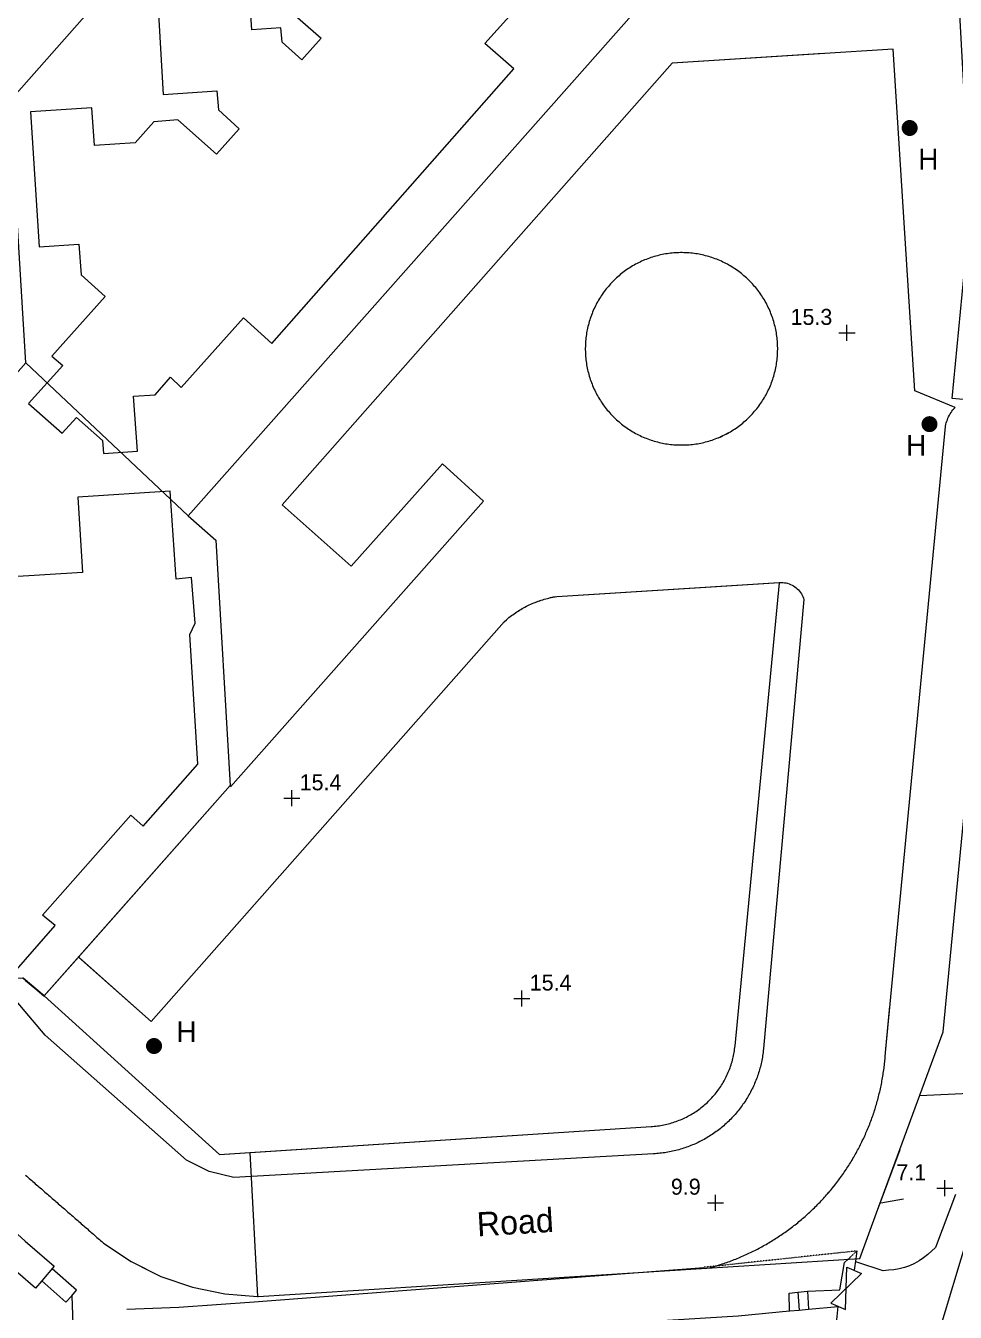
# Model space of a CAD drawing. Header units: millimetres. Extents: x 833924389 to 835767163, y 817400000 to 818811854.
# Drawn here: x 835385583 to 835443568, y 818084582 to 818164845 of the extents above; entities that cross this region are included whole.
import ezdxf
from ezdxf.enums import TextEntityAlignment as Align

# ---------------------------------------------------------------- set-up
doc = ezdxf.new("R2010")
doc.units = ezdxf.units.MM
doc.header["$LTSCALE"] = 10
doc.header["$MEASUREMENT"] = 0
doc.linetypes.add('11nw24d$1$DGN Style 5', pattern=[1.174922, 0.503538, -0.671384])
doc.layers.add('01_Base_Plan', color=5, linetype='Continuous', lineweight=5)
doc.styles.add('11nw24d$0$Style-WORKING', font='WORKING.shx')
doc.styles.add('11nw24d$1$Style-ENGINEERING', font='ENGINEERING.shx')

# ---------------------------------------------------------------- blocks, each defined once
blk = doc.blocks.new('11nw24d$0$SPOTHT')
at = {"layer": '01_Base_Plan', "linetype": 'Continuous', "lineweight": 13}
for p, q in [((-0.5, 0), (0.5, 0)), ((0, -0.5), (0, 0.5))]:
    blk.add_line(p, q, dxfattribs=at)

msp = doc.modelspace()

# ---------------------------------------------------------------- hatches: boundary and pattern name
at = {"layer": '01_Base_Plan', "linetype": 'Continuous'}
h = msp.add_hatch(color=256, dxfattribs=at)
edge = h.paths.add_edge_path()
edge.add_arc((835440724, 818158465), 500, 0, 360)
h = msp.add_hatch(color=256, dxfattribs=at)
edge = h.paths.add_edge_path()
edge.add_arc((835441959, 818139989), 500, 0, 360)
h = msp.add_hatch(color=256, dxfattribs=at)
edge = h.paths.add_edge_path()
edge.add_arc((835393586, 818101193), 500, 0, 360)

# ---------------------------------------------------------------- linework, layer by layer
for p, q in [((835399555, 818094544), (835400048, 818085563)), ((835437356, 818087921), (835437252, 818087203)), ((835437426, 818088406), (835437356, 818087921)), ((835399840, 818085229), (835427887, 818087383))]:
    msp.add_line(p, q, dxfattribs=at)
at = {"layer": '01_Base_Plan', "linetype": 'Continuous', "flags": 128}
for points in [[(835400048, 818085563), (835400078, 818085561), (835437623, 818087938), (835438664, 818090775), (835442814, 818102087), (835446602, 818141289), (835443367, 818141593), (835444508, 818153486), (835443696, 818168612), (835456099, 818182696), (835454765, 818183895), (835456225, 818185669), (835454339, 818219443)], [(835385583, 818143804), (835384710, 818158255), (835383709, 818159190), (835408187, 818186889), (835417158, 818178972), (835417347, 818178805), (835437342, 818201252), (835453688, 818202250)], [(835385583, 818143804), (835384710, 818158255), (835383709, 818159190), (835408187, 818186889), (835417158, 818178972), (835417347, 818178805)], [(835443696, 818168612), (835427570, 818167674), (835426284, 818168785), (835395721, 818134266), (835397438, 818132757), (835398345, 818117446), (835388882, 818106741), (835386740, 818104318), (835385425, 818105434), (835383760, 818105340), (835383754, 818105340), (835377640, 818104995), (835368145, 818104459), (835367911, 818108865), (835367581, 818115080), (835367579, 818115108), (835367117, 818122911)], [(835393670, 818168841), (835394160, 818160549), (835397514, 818160776), (835397603, 818159590), (835398904, 818158404), (835397479, 818156825), (835395079, 818158964), (835393569, 818158857), (835392406, 818157547), (835389880, 818157380), (835389711, 818159727), (835385890, 818159466), (835386431, 818151049), (835388901, 818151217), (835389035, 818149302), (835390530, 818147958), (835387204, 818144228), (835387887, 818143645), (835385754, 818141283), (835387860, 818139435), (835388741, 818140404), (835390364, 818138965), (835390429, 818138166), (835392549, 818138304), (835392313, 818141737), (835393666, 818141819), (835394612, 818142911), (835395281, 818142275), (835399157, 818146627), (835400937, 818145028), (835416041, 818162150), (835414220, 818163745), (835418068, 818168013)], [(835426284, 818168785), (835395721, 818134266)], [(835401400, 818166350), (835404005, 818164063), (835402799, 818162726), (835401575, 818163823), (835401498, 818164710), (835399690, 818164584), (835399550, 818166832)], [(835428551, 818087445), (835428598, 818087459), (835428646, 818087474), (835428742, 818087503), (835428838, 818087533), (835428933, 818087563), (835429028, 818087594), (835429123, 818087626), (835429217, 818087658), (835429312, 818087691), (835429406, 818087725), (835429500, 818087759), (835429594, 818087794), (835429687, 818087829), (835429780, 818087865), (835429873, 818087902), (835429966, 818087940), (835430059, 818087978), (835430151, 818088016), (835430243, 818088055), (835430334, 818088095), (835430426, 818088136), (835430517, 818088177), (835430608, 818088218), (835430699, 818088261), (835430789, 818088304), (835430879, 818088347), (835430969, 818088391), (835431058, 818088436), (835431147, 818088481), (835431236, 818088527), (835431325, 818088574), (835431413, 818088621), (835431501, 818088669), (835431588, 818088717), (835431676, 818088766), (835431762, 818088815), (835431849, 818088865), (835431935, 818088916), (835432021, 818088967), (835432107, 818089019), (835432192, 818089071), (835432277, 818089124), (835432361, 818089178), (835432445, 818089232), (835432529, 818089286), (835432613, 818089341), (835432696, 818089397), (835432778, 818089454), (835432861, 818089510), (835432942, 818089568), (835433024, 818089626), (835433105, 818089684), (835433186, 818089743), (835433266, 818089803), (835433346, 818089863), (835433425, 818089924), (835433505, 818089985), (835433583, 818090046), (835433662, 818090109), (835433739, 818090171), (835433817, 818090235), (835433894, 818090299), (835433970, 818090363), (835434047, 818090428), (835434122, 818090493), (835434198, 818090559), (835434272, 818090625), (835434347, 818090692), (835434421, 818090759), (835434494, 818090827), (835434567, 818090896), (835434640, 818090964), (835434712, 818091034), (835434783, 818091103), (835434855, 818091174), (835434925, 818091245), (835434995, 818091316), (835435065, 818091387), (835435134, 818091460), (835435203, 818091532), (835435271, 818091605), (835435339, 818091679), (835435406, 818091753), (835435473, 818091827), (835435539, 818091902), (835435605, 818091977), (835435671, 818092053), (835435735, 818092129), (835435800, 818092206), (835435863, 818092283), (835435926, 818092361), (835435989, 818092439), (835436051, 818092517), (835436097, 818092575), (835436113, 818092596), (835436174, 818092675), (835436235, 818092754), (835436295, 818092834), (835436354, 818092915), (835436413, 818092995), (835436472, 818093077), (835436529, 818093158), (835436587, 818093240), (835436643, 818093322), (835436700, 818093405), (835436755, 818093488), (835436810, 818093572), (835436865, 818093656), (835436919, 818093740), (835436972, 818093824), (835437025, 818093909), (835437077, 818093994), (835437129, 818094080), (835437180, 818094166), (835437231, 818094252), (835437281, 818094339), (835437330, 818094426), (835437379, 818094513), (835437427, 818094601), (835437475, 818094689), (835437522, 818094777), (835437568, 818094865), (835437614, 818094954), (835437659, 818095044), (835437704, 818095133), (835437748, 818095223), (835437782, 818095293), (835437791, 818095313), (835437834, 818095403), (835437876, 818095494), (835437918, 818095585), (835437959, 818095676), (835437999, 818095768), (835438039, 818095859), (835438078, 818095951), (835438117, 818096044), (835438155, 818096136), (835438192, 818096229), (835438229, 818096322), (835438265, 818096415), (835438300, 818096509), (835438335, 818096602), (835438369, 818096696), (835438403, 818096791), (835438436, 818096885), (835438468, 818096980), (835438499, 818097075), (835438530, 818097170), (835438561, 818097265), (835438590, 818097360), (835438620, 818097456), (835438648, 818097552), (835438676, 818097648), (835438703, 818097744), (835438729, 818097841), (835438755, 818097937), (835438780, 818098034), (835438805, 818098131), (835438829, 818098228), (835438852, 818098325), (835438875, 818098423), (835438897, 818098520), (835438918, 818098618), (835438938, 818098716), (835438958, 818098814), (835438978, 818098912), (835438996, 818099010), (835439014, 818099109), (835439032, 818099207), (835439048, 818099306), (835439064, 818099405), (835439080, 818099503), (835439094, 818099602), (835439108, 818099701), (835439122, 818099800), (835439134, 818099899), (835439146, 818099999), (835439158, 818100098), (835439168, 818100198), (835439178, 818100297), (835439188, 818100397), (835439196, 818100496), (835439204, 818100596), (835439212, 818100696), (835439218, 818100795), (835442948, 818139836), (835442981, 818139983), (835443008, 818140079), (835443039, 818140174), (835443073, 818140268), (835443112, 818140360), (835443155, 818140451), (835443201, 818140539), (835443251, 818140626), (835443304, 818140710), (835443362, 818140792), (835443422, 818140872), (835443486, 818140949), (835443553, 818141023), (835441037, 818142069), (835439685, 818163382), (835425917, 818162514), (835401575, 818134954), (835405889, 818131137), (835411572, 818137509), (835414143, 818135174), (835398352, 818117358)], [(835435340, 818163108), (835425917, 818162514), (835401575, 818134954), (835405889, 818131137), (835411572, 818137509), (835414143, 818135174), (835398352, 818117358)], [(835424885, 818150469), (835424784, 818150440), (835424684, 818150409), (835424585, 818150377), (835424486, 818150343), (835424387, 818150307), (835424289, 818150270), (835424192, 818150230), (835424096, 818150189), (835424000, 818150147), (835423905, 818150102), (835423811, 818150057), (835423718, 818150009), (835423626, 818149960), (835423534, 818149909), (835423443, 818149857), (835423354, 818149803), (835423265, 818149747), (835423177, 818149690), (835423090, 818149632), (835423004, 818149571), (835422920, 818149510), (835422836, 818149447), (835422754, 818149382), (835422672, 818149316), (835422592, 818149249), (835422513, 818149180), (835422435, 818149110), (835422359, 818149039), (835422283, 818148966), (835422209, 818148892), (835422137, 818148817), (835422065, 818148740), (835421995, 818148662), (835421926, 818148583), (835421859, 818148503), (835421793, 818148421), (835421729, 818148339), (835421666, 818148255), (835421604, 818148171), (835421544, 818148085), (835421486, 818147998), (835421429, 818147910), (835421373, 818147821), (835421319, 818147732), (835421267, 818147641), (835421216, 818147549), (835421167, 818147457), (835421120, 818147363), (835421074, 818147269), (835421030, 818147174), (835420987, 818147079), (835420946, 818146982), (835420907, 818146885), (835420869, 818146787), (835420834, 818146689), (835420800, 818146590), (835420767, 818146490), (835420737, 818146390), (835420708, 818146290), (835420681, 818146188), (835420655, 818146087), (835420632, 818145985), (835420610, 818145882), (835420590, 818145780), (835420572, 818145676), (835420556, 818145573), (835420541, 818145469), (835420528, 818145365), (835420517, 818145261), (835420508, 818145157), (835420501, 818145052), (835420496, 818144948), (835420492, 818144843), (835420490, 818144738), (835420490, 818144634), (835420492, 818144529), (835420496, 818144424), (835420501, 818144320), (835420509, 818144215), (835420518, 818144111), (835420529, 818144007), (835420541, 818143903), (835420556, 818143799), (835420572, 818143696), (835420591, 818143593), (835420611, 818143490), (835420633, 818143387), (835420656, 818143285), (835420681, 818143184), (835420709, 818143083), (835420737, 818142982), (835420768, 818142882), (835420801, 818142782), (835420835, 818142683), (835420870, 818142585), (835420908, 818142487), (835420947, 818142390), (835420988, 818142294), (835421031, 818142198), (835421075, 818142103), (835421121, 818142009), (835421169, 818141916), (835421218, 818141823), (835421269, 818141732), (835421321, 818141641), (835421375, 818141551), (835421430, 818141463), (835421487, 818141375), (835421546, 818141288), (835421606, 818141202), (835421668, 818141117), (835421731, 818141034), (835421795, 818140951), (835421861, 818140870), (835421929, 818140790), (835421997, 818140711), (835422067, 818140633), (835422139, 818140556), (835422212, 818140481), (835422286, 818140407), (835422361, 818140334), (835422438, 818140263), (835422515, 818140193), (835422594, 818140124), (835422675, 818140057), (835422756, 818139991), (835422839, 818139927), (835422922, 818139864), (835423007, 818139802), (835423093, 818139742), (835423180, 818139683), (835423267, 818139626), (835423356, 818139571), (835423446, 818139517), (835423537, 818139465), (835423628, 818139414), (835423721, 818139365), (835423814, 818139317), (835423908, 818139271), (835424003, 818139227), (835424099, 818139185), (835424195, 818139144), (835424292, 818139105), (835424390, 818139067), (835424489, 818139031), (835424588, 818138997), (835424687, 818138965), (835424787, 818138934), (835424888, 818138905), (835424989, 818138878), (835425091, 818138853), (835425193, 818138830), (835425295, 818138808), (835425398, 818138788), (835425501, 818138770), (835425605, 818138753), (835425708, 818138739), (835425812, 818138726), (835425916, 818138715), (835426021, 818138706), (835426125, 818138699), (835426230, 818138693), (835426334, 818138690), (835426439, 818138688), (835426544, 818138688), (835426649, 818138690), (835426753, 818138693), (835426858, 818138699), (835426962, 818138706), (835427067, 818138715), (835427171, 818138726), (835427275, 818138739), (835427378, 818138754), (835427482, 818138770), (835427585, 818138788), (835427688, 818138808), (835427790, 818138830), (835427892, 818138854), (835427994, 818138879), (835428095, 818138906), (835428196, 818138935), (835428296, 818138966), (835428395, 818138998), (835428494, 818139032), (835428593, 818139068), (835428690, 818139106), (835428787, 818139145), (835428884, 818139186), (835428980, 818139229), (835429074, 818139273), (835429169, 818139319), (835429262, 818139366), (835429354, 818139415), (835429446, 818139466), (835429537, 818139519), (835429626, 818139573), (835429715, 818139628), (835429803, 818139685), (835429890, 818139744), (835429975, 818139804), (835430060, 818139865), (835430144, 818139928), (835430226, 818139993), (835430308, 818140059), (835430388, 818140126), (835430467, 818140195), (835430545, 818140265), (835430621, 818140336), (835430697, 818140409), (835430771, 818140483), (835430843, 818140559), (835430915, 818140635), (835430985, 818140713), (835431053, 818140792), (835431121, 818140872), (835431187, 818140954), (835431251, 818141036), (835431314, 818141120), (835431376, 818141205), (835431436, 818141290), (835431494, 818141377), (835431551, 818141465), (835431607, 818141554), (835431661, 818141644), (835431713, 818141734), (835431764, 818141826), (835431813, 818141919), (835431860, 818142012), (835431906, 818142106), (835431950, 818142201), (835431993, 818142297), (835432034, 818142393), (835432073, 818142490), (835432111, 818142588), (835432146, 818142686), (835432180, 818142785), (835432213, 818142885), (835432243, 818142985), (835432272, 818143086), (835432299, 818143187), (835432325, 818143288), (835432348, 818143391), (835432370, 818143493), (835432390, 818143596), (835432408, 818143699), (835432424, 818143802), (835432439, 818143906), (835432452, 818144010), (835432462, 818144114), (835432472, 818144218), (835432479, 818144323), (835432484, 818144427), (835432488, 818144532), (835432490, 818144637), (835432490, 818144742), (835432488, 818144846), (835432484, 818144951), (835432479, 818145055), (835432471, 818145160), (835432462, 818145264), (835432451, 818145368), (835432438, 818145472), (835432424, 818145576), (835432407, 818145679), (835432389, 818145783), (835432369, 818145885), (835432347, 818145988), (835432324, 818146090), (835432298, 818146191), (835432271, 818146293), (835432242, 818146393), (835432212, 818146493), (835432179, 818146593), (835432145, 818146692), (835432109, 818146790), (835432072, 818146888), (835432033, 818146985), (835431992, 818147082), (835431949, 818147177), (835431905, 818147272), (835431859, 818147366), (835431811, 818147460), (835431762, 818147552), (835431711, 818147644), (835431659, 818147734), (835431605, 818147824), (835431549, 818147913), (835431492, 818148001), (835431434, 818148087), (835431374, 818148173), (835431312, 818148258), (835431249, 818148341), (835431185, 818148424), (835431119, 818148505), (835431051, 818148586), (835430983, 818148665), (835430913, 818148742), (835430841, 818148819), (835430768, 818148894), (835430694, 818148968), (835430694, 818148968), (835430619, 818149041), (835430542, 818149112), (835430464, 818149182), (835430385, 818149251), (835430305, 818149318), (835430224, 818149384), (835430141, 818149449), (835430058, 818149512), (835429973, 818149573), (835429887, 818149633), (835429800, 818149692), (835429712, 818149749), (835429624, 818149804), (835429534, 818149858), (835429443, 818149911), (835429352, 818149961), (835429259, 818150010), (835429166, 818150058), (835429072, 818150104), (835428977, 818150148), (835428881, 818150191), (835428785, 818150232), (835428687, 818150271), (835428590, 818150308), (835428491, 818150344), (835428392, 818150378), (835428293, 818150410), (835428193, 818150441), (835428092, 818150470), (835427991, 818150497), (835427889, 818150522), (835427787, 818150546), (835427685, 818150567), (835427582, 818150587), (835427479, 818150606), (835427375, 818150622), (835427272, 818150637), (835427168, 818150649), (835427063, 818150660), (835426959, 818150669), (835426855, 818150677), (835426750, 818150682), (835426645, 818150686), (835426541, 818150687), (835426436, 818150687), (835426331, 818150686), (835426227, 818150682), (835426122, 818150676), (835426018, 818150669), (835425913, 818150660), (835425809, 818150649), (835425705, 818150636), (835425602, 818150622), (835425498, 818150605), (835425395, 818150587), (835425292, 818150567), (835425190, 818150545), (835425088, 818150521), (835424986, 818150496), (835424885, 818150469)], [(835424885, 818150469), (835424784, 818150440), (835424684, 818150409), (835424585, 818150377), (835424486, 818150343), (835424387, 818150307), (835424290, 818150270), (835424192, 818150230), (835424096, 818150189), (835424000, 818150147), (835423906, 818150102), (835423811, 818150057), (835423718, 818150009), (835423626, 818149960), (835423534, 818149909), (835423443, 818149857), (835423354, 818149803), (835423265, 818149747), (835423177, 818149690), (835423090, 818149632), (835423004, 818149571), (835422920, 818149510), (835422836, 818149447), (835422754, 818149382), (835422672, 818149316), (835422592, 818149249), (835422513, 818149180), (835422435, 818149110), (835422359, 818149039), (835422283, 818148966), (835422209, 818148892), (835422137, 818148817), (835422065, 818148740), (835421995, 818148662), (835421927, 818148583), (835421859, 818148503), (835421793, 818148421), (835421729, 818148339), (835421666, 818148255), (835421604, 818148171), (835421544, 818148085), (835421486, 818147998), (835421429, 818147910), (835421373, 818147821), (835421319, 818147732), (835421267, 818147641), (835421216, 818147549), (835421167, 818147457), (835421120, 818147363), (835421074, 818147269), (835421030, 818147174), (835420987, 818147079), (835420946, 818146982), (835420907, 818146885), (835420869, 818146787), (835420834, 818146689), (835420800, 818146590), (835420767, 818146490), (835420737, 818146390), (835420708, 818146290), (835420681, 818146188), (835420655, 818146087), (835420632, 818145985), (835420610, 818145882), (835420590, 818145780), (835420572, 818145676), (835420556, 818145573), (835420541, 818145469), (835420528, 818145365), (835420517, 818145261), (835420508, 818145157), (835420501, 818145052), (835420496, 818144948), (835420492, 818144843), (835420490, 818144738), (835420490, 818144634), (835420492, 818144529), (835420496, 818144424), (835420501, 818144320), (835420509, 818144215), (835420518, 818144111), (835420529, 818144007), (835420542, 818143903), (835420556, 818143799), (835420573, 818143696), (835420591, 818143593), (835420611, 818143490), (835420633, 818143387), (835420656, 818143285), (835420682, 818143184), (835420709, 818143083), (835420738, 818142982), (835420768, 818142882), (835420801, 818142782), (835420835, 818142683), (835420871, 818142585), (835420908, 818142487), (835420947, 818142390), (835420988, 818142294), (835421031, 818142198), (835421075, 818142103), (835421121, 818142009), (835421169, 818141916), (835421218, 818141823), (835421269, 818141732), (835421321, 818141641), (835421375, 818141551), (835421430, 818141463), (835421488, 818141375), (835421546, 818141288), (835421606, 818141202), (835421668, 818141117), (835421731, 818141034), (835421795, 818140951), (835421861, 818140870), (835421929, 818140790), (835421997, 818140711), (835422067, 818140633), (835422139, 818140556), (835422212, 818140481), (835422286, 818140407), (835422361, 818140334), (835422438, 818140263), (835422515, 818140193), (835422595, 818140124), (835422675, 818140057), (835422756, 818139991), (835422839, 818139927), (835422922, 818139864), (835423007, 818139802), (835423093, 818139742), (835423180, 818139683), (835423268, 818139626), (835423356, 818139571), (835423446, 818139517), (835423537, 818139465), (835423628, 818139414), (835423721, 818139365), (835423814, 818139317), (835423908, 818139271), (835424003, 818139227), (835424099, 818139185), (835424195, 818139144), (835424292, 818139105), (835424390, 818139067), (835424489, 818139031), (835424588, 818138997), (835424687, 818138965), (835424787, 818138934), (835424888, 818138905), (835424989, 818138878), (835425091, 818138853), (835425193, 818138830), (835425295, 818138808), (835425398, 818138788), (835425501, 818138770), (835425605, 818138753), (835425708, 818138739), (835425812, 818138726), (835425916, 818138715), (835426021, 818138706), (835426125, 818138699), (835426230, 818138693), (835426335, 818138690), (835426439, 818138688), (835426544, 818138688), (835426649, 818138690), (835426753, 818138693), (835426858, 818138699), (835426962, 818138706), (835427067, 818138715), (835427171, 818138726), (835427275, 818138739), (835427378, 818138754), (835427482, 818138770), (835427585, 818138788), (835427688, 818138808), (835427790, 818138830), (835427892, 818138854), (835427994, 818138879), (835428095, 818138906), (835428196, 818138935), (835428296, 818138966), (835428395, 818138998), (835428494, 818139032), (835428593, 818139068), (835428690, 818139106), (835428788, 818139145), (835428884, 818139186), (835428980, 818139228), (835429074, 818139273), (835429169, 818139319), (835429262, 818139366), (835429354, 818139416), (835429446, 818139466), (835429537, 818139519), (835429626, 818139573), (835429715, 818139628), (835429803, 818139685), (835429890, 818139744), (835429975, 818139804), (835430060, 818139865), (835430144, 818139929), (835430226, 818139993), (835430308, 818140059), (835430388, 818140126), (835430467, 818140195), (835430545, 818140265), (835430621, 818140337), (835430697, 818140409), (835430771, 818140483), (835430843, 818140559), (835430915, 818140635), (835430985, 818140713), (835431053, 818140792), (835431121, 818140872), (835431187, 818140954), (835431251, 818141036), (835431314, 818141120), (835431376, 818141205), (835431436, 818141291), (835431494, 818141377), (835431551, 818141465), (835431607, 818141554), (835431661, 818141644), (835431713, 818141735), (835431764, 818141826), (835431813, 818141919), (835431860, 818142012), (835431906, 818142106), (835431950, 818142201), (835431993, 818142297), (835432034, 818142393), (835432073, 818142490), (835432111, 818142588), (835432146, 818142686), (835432180, 818142785), (835432213, 818142885), (835432243, 818142985), (835432272, 818143086), (835432299, 818143187), (835432325, 818143289), (835432348, 818143391), (835432370, 818143493), (835432390, 818143596), (835432408, 818143699), (835432424, 818143802), (835432439, 818143906), (835432452, 818144010), (835432463, 818144114), (835432472, 818144218), (835432479, 818144323), (835432484, 818144428), (835432488, 818144532), (835432490, 818144637), (835432490, 818144742), (835432488, 818144846), (835432484, 818144951), (835432479, 818145056), (835432471, 818145160), (835432462, 818145264), (835432451, 818145368), (835432438, 818145472), (835432424, 818145576), (835432407, 818145680), (835432389, 818145783), (835432369, 818145885), (835432347, 818145988), (835432324, 818146090), (835432298, 818146191), (835432271, 818146293), (835432242, 818146393), (835432212, 818146493), (835432179, 818146593), (835432145, 818146692), (835432109, 818146790), (835432072, 818146888), (835432033, 818146985), (835431992, 818147082), (835431949, 818147177), (835431905, 818147272), (835431859, 818147366), (835431811, 818147460), (835431762, 818147552), (835431711, 818147644), (835431659, 818147734), (835431605, 818147824), (835431549, 818147913), (835431492, 818148001), (835431434, 818148087), (835431374, 818148173), (835431312, 818148258), (835431249, 818148341), (835431185, 818148424), (835431119, 818148505), (835431051, 818148586), (835430983, 818148665), (835430913, 818148742), (835430841, 818148819), (835430768, 818148894), (835430694, 818148968), (835430619, 818149041), (835430542, 818149112), (835430465, 818149182), (835430385, 818149251), (835430305, 818149318), (835430224, 818149384), (835430141, 818149449), (835430058, 818149512), (835429973, 818149573), (835429887, 818149633), (835429800, 818149692), (835429712, 818149749), (835429624, 818149804), (835429534, 818149858), (835429443, 818149910), (835429352, 818149961), (835429259, 818150010), (835429166, 818150058), (835429072, 818150104), (835428977, 818150148), (835428881, 818150191), (835428785, 818150232), (835428688, 818150271), (835428590, 818150308), (835428491, 818150344), (835428392, 818150378), (835428293, 818150410), (835428193, 818150441), (835428092, 818150470), (835427991, 818150497), (835427889, 818150522), (835427787, 818150546), (835427685, 818150568), (835427582, 818150588), (835427479, 818150606), (835427375, 818150622), (835427272, 818150636), (835427168, 818150649), (835427064, 818150660), (835426959, 818150669), (835426855, 818150677), (835426750, 818150682), (835426645, 818150686), (835426541, 818150687), (835426436, 818150687), (835426331, 818150686), (835426227, 818150682), (835426122, 818150676), (835426018, 818150669), (835425913, 818150660), (835425809, 818150649), (835425705, 818150636), (835425602, 818150622), (835425498, 818150605), (835425395, 818150587), (835425292, 818150567), (835425190, 818150545), (835425088, 818150522), (835424986, 818150496), (835424885, 818150469)], [(835395721, 818134266), (835397438, 818132757), (835398345, 818117446), (835386719, 818104295), (835385570, 818105283), (835385412, 818105419), (835383780, 818105324), (835383739, 818105322), (835377616, 818104967), (835368211, 818104421), (835367948, 818108866), (835367579, 818115108), (835367117, 818122911), (835385583, 818143804)], [(835395721, 818134266), (835385583, 818143804)], [(835388831, 818135434), (835389131, 818130731), (835384430, 818130452)], [(835384565, 818105442), (835387418, 818108701), (835386631, 818109362), (835392138, 818115600), (835392907, 818114918), (835396320, 818118777), (835395819, 818126866), (835396157, 818127575), (835395924, 818130412), (835394959, 818130309), (835394592, 818135805), (835388831, 818135434)], [(835388915, 818106711), (835393406, 818102721), (835415431, 818127662), (835415574, 818127789), (835415650, 818127854), (835415727, 818127917), (835415805, 818127980), (835415884, 818128041), (835415965, 818128100), (835416046, 818128159), (835416128, 818128216), (835416211, 818128272), (835416295, 818128326), (835416379, 818128380), (835416465, 818128431), (835416551, 818128482), (835416638, 818128531), (835416726, 818128579), (835416815, 818128625), (835416904, 818128670), (835416994, 818128713), (835417085, 818128755), (835417176, 818128796), (835417269, 818128835), (835417361, 818128872), (835417454, 818128908), (835417548, 818128943), (835417643, 818128976), (835417738, 818129007), (835417833, 818129037), (835417929, 818129066), (835418025, 818129093), (835418122, 818129118), (835418219, 818129142), (835418316, 818129165), (835418414, 818129185), (835418512, 818129205), (835418611, 818129222), (835418709, 818129238), (835432583, 818130108), (835432713, 818130113), (835432813, 818130110), (835432912, 818130099), (835433010, 818130082), (835433108, 818130058), (835433203, 818130028), (835433296, 818129991), (835433386, 818129948), (835433473, 818129900), (835433557, 818129845), (835433637, 818129785), (835433713, 818129719), (835433784, 818129649), (835433850, 818129574), (835433910, 818129495), (835433966, 818129411), (835434015, 818129324), (835434059, 818129234), (835434096, 818129142), (835434128, 818129047), (835431605, 818101028), (835431590, 818100886), (835431578, 818100786), (835431564, 818100687), (835431549, 818100588), (835431533, 818100490), (835431516, 818100391), (835431497, 818100293), (835431476, 818100195), (835431455, 818100097), (835431432, 818100000), (835431408, 818099903), (835431382, 818099806), (835431355, 818099710), (835431327, 818099614), (835431297, 818099519), (835431266, 818099424), (835431234, 818099329), (835431201, 818099235), (835431166, 818099141), (835431130, 818099048), (835431092, 818098955), (835431054, 818098863), (835431014, 818098771), (835430973, 818098680), (835430930, 818098589), (835430886, 818098499), (835430842, 818098410), (835430795, 818098321), (835430748, 818098233), (835430699, 818098146), (835430650, 818098059), (835430599, 818097973), (835430547, 818097888), (835430493, 818097803), (835430439, 818097719), (835430383, 818097636), (835430326, 818097554), (835430268, 818097472), (835430209, 818097392), (835430149, 818097312), (835430088, 818097233), (835430026, 818097154), (835429962, 818097077), (835429898, 818097001), (835429832, 818096925), (835429766, 818096850), (835429698, 818096777), (835429630, 818096704), (835429560, 818096632), (835429490, 818096561), (835429418, 818096491), (835429346, 818096422), (835429272, 818096354), (835429198, 818096288), (835429123, 818096222), (835429047, 818096157), (835428970, 818096093), (835428892, 818096030), (835428813, 818095969), (835428733, 818095908), (835428653, 818095849), (835428572, 818095791), (835428489, 818095733), (835428407, 818095677), (835428323, 818095623), (835428239, 818095569), (835428154, 818095516), (835428068, 818095465), (835427981, 818095415), (835427894, 818095366), (835427806, 818095318), (835427718, 818095271), (835427629, 818095226), (835427539, 818095182), (835427449, 818095139), (835427358, 818095097), (835427266, 818095057), (835427174, 818095018), (835427082, 818094980), (835426989, 818094944), (835426895, 818094908), (835426801, 818094874), (835426706, 818094842), (835426611, 818094810), (835426516, 818094780), (835426420, 818094752), (835426324, 818094724), (835426228, 818094698), (835426131, 818094673), (835426033, 818094650), (835425936, 818094628), (835425838, 818094607), (835425740, 818094588), (835425642, 818094570), (835425543, 818094553), (835425444, 818094538), (835425345, 818094524), (835425246, 818094511), (835425147, 818094500), (835425047, 818094490), (835424947, 818094482), (835424848, 818094475), (835424748, 818094469), (835398558, 818092995), (835397016, 818093365), (835395605, 818094064), (835386787, 818101864), (835384990, 818104004)], [(835388915, 818106711), (835393406, 818102721), (835415431, 818127662), (835415443, 818127672), (835415574, 818127789), (835415650, 818127854), (835415665, 818127866), (835415727, 818127917), (835415752, 818127937), (835415805, 818127980), (835415884, 818128041), (835415925, 818128071), (835415965, 818128100), (835416046, 818128159), (835416128, 818128216), (835416211, 818128272), (835416295, 818128326), (835416342, 818128357), (835416379, 818128380), (835416421, 818128405), (835416465, 818128431), (835416529, 818128469), (835416551, 818128482), (835416638, 818128531), (835416726, 818128579), (835416815, 818128625), (835416904, 818128670), (835416994, 818128713), (835417086, 818128755), (835417177, 818128795), (835417269, 818128835), (835417361, 818128872), (835417454, 818128908), (835417458, 818128909), (835417548, 818128943), (835417643, 818128976), (835417650, 818128978), (835417738, 818129007), (835417833, 818129038), (835417929, 818129066), (835418025, 818129093), (835418036, 818129096), (835418122, 818129118), (835418219, 818129142), (835418260, 818129152), (835418316, 818129165), (835418368, 818129176), (835418414, 818129185), (835418461, 818129195), (835418512, 818129205), (835418567, 818129214), (835418611, 818129222), (835418709, 818129238), (835427998, 818129821), (835432583, 818130108), (835432713, 818130113), (835432813, 818130110), (835432912, 818130099), (835433010, 818130082), (835433108, 818130058), (835433203, 818130028), (835433296, 818129991), (835433386, 818129948), (835433473, 818129900), (835433557, 818129845), (835433637, 818129785), (835433713, 818129719), (835433784, 818129649), (835433850, 818129574), (835433911, 818129495), (835433966, 818129411), (835434015, 818129324), (835434059, 818129235), (835434097, 818129142), (835434128, 818129047), (835431605, 818101028), (835431590, 818100886), (835431578, 818100786), (835431564, 818100687), (835431549, 818100588), (835431533, 818100490), (835431516, 818100391), (835431497, 818100293), (835431477, 818100195), (835431455, 818100097), (835431432, 818100000), (835431408, 818099903), (835431382, 818099806), (835431355, 818099710), (835431327, 818099614), (835431297, 818099519), (835431266, 818099424), (835431234, 818099329), (835431201, 818099235), (835431166, 818099141), (835431130, 818099048), (835431092, 818098955), (835431054, 818098863), (835431014, 818098771), (835430973, 818098680), (835430930, 818098589), (835430887, 818098499), (835430842, 818098410), (835430795, 818098321), (835430748, 818098233), (835430700, 818098146), (835430650, 818098059), (835430599, 818097973), (835430547, 818097888), (835430493, 818097803), (835430439, 818097719), (835430383, 818097636), (835430326, 818097554), (835430269, 818097472), (835430209, 818097392), (835430149, 818097312), (835430088, 818097233), (835430026, 818097154), (835429962, 818097077), (835429898, 818097001), (835429833, 818096925), (835429766, 818096850), (835429698, 818096777), (835429630, 818096704), (835429560, 818096632), (835429490, 818096561), (835429418, 818096491), (835429346, 818096422), (835429272, 818096354), (835429198, 818096288), (835429123, 818096222), (835429047, 818096157), (835428970, 818096093), (835428892, 818096030), (835428813, 818095969), (835428733, 818095908), (835428653, 818095849), (835428572, 818095791), (835428490, 818095734), (835428407, 818095677), (835428323, 818095623), (835428239, 818095569), (835428154, 818095516), (835428068, 818095465), (835427981, 818095415), (835427894, 818095366), (835427806, 818095318), (835427718, 818095271), (835427629, 818095226), (835427539, 818095182), (835427449, 818095139), (835427358, 818095097), (835427266, 818095057), (835427174, 818095018), (835427082, 818094980), (835426989, 818094944), (835426895, 818094908), (835426801, 818094874), (835426706, 818094842), (835426611, 818094810), (835426516, 818094780), (835426420, 818094752), (835426324, 818094724), (835426228, 818094698), (835426131, 818094673), (835426033, 818094650), (835425936, 818094628), (835425838, 818094607), (835425740, 818094588), (835425642, 818094570), (835425543, 818094553), (835425444, 818094538), (835425345, 818094524), (835425246, 818094511), (835425147, 818094500), (835425047, 818094490), (835424947, 818094482), (835424848, 818094475), (835424748, 818094469), (835398558, 818092995), (835397016, 818093365), (835395605, 818094064), (835386787, 818101864), (835384990, 818104004)], [(835386742, 818104321), (835397672, 818094421), (835424591, 818096170), (835424691, 818096177), (835424791, 818096185), (835424890, 818096195), (835424989, 818096207), (835425089, 818096221), (835425187, 818096236), (835425286, 818096253), (835425384, 818096272), (835425482, 818096293), (835425579, 818096315), (835425676, 818096339), (835425773, 818096365), (835425869, 818096393), (835425965, 818096422), (835426060, 818096453), (835426154, 818096486), (835426248, 818096521), (835426341, 818096557), (835426434, 818096595), (835426526, 818096634), (835426617, 818096675), (835426707, 818096718), (835426797, 818096762), (835426886, 818096808), (835426974, 818096856), (835427061, 818096905), (835427147, 818096956), (835427232, 818097008), (835427317, 818097061), (835427400, 818097117), (835427482, 818097173), (835427564, 818097232), (835427644, 818097291), (835427723, 818097352), (835427801, 818097415), (835427878, 818097479), (835427954, 818097544), (835428029, 818097610), (835428102, 818097678), (835428174, 818097747), (835428245, 818097818), (835428315, 818097890), (835428383, 818097963), (835428450, 818098037), (835428516, 818098112), (835428580, 818098189), (835428643, 818098266), (835428705, 818098345), (835428765, 818098425), (835428824, 818098506), (835428881, 818098588), (835428937, 818098671), (835428991, 818098755), (835429044, 818098840), (835429095, 818098926), (835429145, 818099013), (835429193, 818099100), (835429239, 818099189), (835429284, 818099278), (835429327, 818099368), (835429369, 818099459), (835429409, 818099551), (835429448, 818099643), (835429484, 818099736), (835429519, 818099830), (835429553, 818099924), (835429584, 818100019), (835429614, 818100114), (835429643, 818100210), (835429669, 818100307), (835429694, 818100404), (835429717, 818100501), (835429738, 818100599), (835429758, 818100697), (835429776, 818100795), (835429792, 818100894), (835429806, 818100993), (835429819, 818101092), (835429831, 818101211), (835432594, 818130099)], [(835388881, 818106741), (835388882, 818106741), (835393406, 818102721), (835393406, 818102721), (835415431, 818127662), (835415431, 818127662), (835415443, 818127672), (835415574, 818127789), (835415650, 818127854), (835415650, 818127854), (835415665, 818127866), (835415727, 818127917), (835415752, 818127937), (835415805, 818127980), (835415884, 818128041), (835415925, 818128071), (835415965, 818128100), (835416046, 818128159), (835416046, 818128159), (835416128, 818128216), (835416211, 818128272), (835416211, 818128272), (835416295, 818128326), (835416342, 818128356), (835416379, 818128380), (835416421, 818128405), (835416465, 818128431), (835416529, 818128469), (835416551, 818128482), (835416638, 818128531), (835416726, 818128579), (835416815, 818128625), (835416815, 818128625), (835416904, 818128670), (835416994, 818128713), (835416994, 818128713), (835417085, 818128755), (835417086, 818128755), (835417176, 818128796), (835417269, 818128835), (835417361, 818128872), (835417361, 818128872), (835417454, 818128908), (835417454, 818128908), (835417458, 818128909), (835417548, 818128943), (835417643, 818128976), (835417643, 818128976), (835417650, 818128978), (835417738, 818129007), (835417833, 818129037), (835417929, 818129066), (835417929, 818129066), (835418025, 818129093), (835418036, 818129096), (835418122, 818129118), (835418219, 818129142), (835418260, 818129152), (835418316, 818129165), (835418368, 818129176), (835418414, 818129185), (835418461, 818129195), (835418512, 818129205), (835418567, 818129214), (835418611, 818129222), (835418709, 818129238), (835427998, 818129821), (835432595, 818130109)], [(835399555, 818094544), (835424591, 818096170), (835424691, 818096177), (835424791, 818096185), (835424890, 818096195), (835424989, 818096207), (835425089, 818096221), (835425187, 818096236), (835425286, 818096253), (835425384, 818096272), (835425482, 818096293), (835425579, 818096315), (835425676, 818096339), (835425773, 818096365), (835425869, 818096393), (835425965, 818096422), (835426060, 818096453), (835426154, 818096486), (835426248, 818096521), (835426341, 818096557), (835426434, 818096595), (835426526, 818096634), (835426617, 818096675), (835426707, 818096718), (835426797, 818096762), (835426886, 818096808), (835426974, 818096856), (835427061, 818096905), (835427147, 818096956), (835427232, 818097008), (835427317, 818097061), (835427400, 818097117), (835427482, 818097173), (835427564, 818097232), (835427644, 818097291), (835427723, 818097352), (835427801, 818097415), (835427878, 818097479), (835427954, 818097544), (835428029, 818097610), (835428102, 818097678), (835428174, 818097747), (835428245, 818097818), (835428315, 818097890), (835428383, 818097963), (835428450, 818098037), (835428516, 818098112), (835428580, 818098189), (835428643, 818098266), (835428705, 818098345), (835428765, 818098425), (835428824, 818098506), (835428881, 818098588), (835428937, 818098671), (835428991, 818098755), (835429044, 818098840), (835429095, 818098926), (835429145, 818099013), (835429193, 818099100), (835429239, 818099189), (835429284, 818099278), (835429327, 818099368), (835429369, 818099459), (835429409, 818099551), (835429448, 818099643), (835429484, 818099736), (835429519, 818099830), (835429553, 818099924), (835429584, 818100019), (835429614, 818100114), (835429643, 818100210), (835429669, 818100307), (835429694, 818100404), (835429717, 818100501), (835429738, 818100599), (835429758, 818100697), (835429776, 818100795), (835429792, 818100894), (835429806, 818100993), (835429819, 818101092), (835429831, 818101211), (835432594, 818130099)], [(835441357, 818098110), (835457175, 818098863), (835457429, 818098875), (835461142, 818099052), (835462089, 818099881), (835462767, 818100667), (835467268, 818105884), (835470677, 818110038), (835472166, 818111920), (835477367, 818118496), (835478725, 818120522), (835481287, 818125413), (835481673, 818126206), (835482319, 818127529), (835482437, 818127772), (835482874, 818128668), (835483119, 818129220)], [(835385570, 818105283), (835386742, 818104321), (835397672, 818094421), (835399555, 818094544)], [(835428262, 818087363), (835428358, 818087390), (835428454, 818087417), (835428551, 818087445), (835428646, 818087474), (835428742, 818087503), (835428837, 818087533), (835428933, 818087563), (835429028, 818087594), (835429123, 818087626), (835429217, 818087658), (835429312, 818087691), (835429406, 818087725), (835429500, 818087759), (835429594, 818087794), (835429687, 818087829), (835429780, 818087865), (835429873, 818087902), (835429966, 818087940), (835430058, 818087978), (835430151, 818088016), (835430243, 818088055), (835430334, 818088095), (835430426, 818088136), (835430517, 818088177), (835430608, 818088219), (835430699, 818088261), (835430789, 818088304), (835430879, 818088347), (835430969, 818088391), (835431058, 818088436), (835431147, 818088481), (835431236, 818088527), (835431325, 818088574), (835431413, 818088621), (835431501, 818088669), (835431588, 818088717), (835431675, 818088766), (835431762, 818088815), (835431849, 818088865), (835431935, 818088916), (835432021, 818088967), (835432107, 818089019), (835432192, 818089071), (835432277, 818089124), (835432361, 818089178), (835432445, 818089232), (835432529, 818089286), (835432613, 818089342), (835432696, 818089397), (835432778, 818089454), (835432860, 818089510), (835432942, 818089568), (835433024, 818089626), (835433105, 818089684), (835433186, 818089743), (835433266, 818089803), (835433346, 818089863), (835433425, 818089924), (835433505, 818089985), (835433583, 818090046), (835433661, 818090109), (835433739, 818090171), (835433817, 818090235), (835433894, 818090299), (835433970, 818090363), (835434046, 818090428), (835434122, 818090493), (835434197, 818090559), (835434272, 818090625), (835434347, 818090692), (835434421, 818090759), (835434494, 818090827), (835434567, 818090896), (835434640, 818090964), (835434712, 818091034), (835434783, 818091104), (835434854, 818091174), (835434925, 818091245), (835434995, 818091316), (835435065, 818091387), (835435134, 818091460), (835435203, 818091532), (835435271, 818091605), (835435339, 818091679), (835435406, 818091753), (835435473, 818091827), (835435539, 818091902), (835435605, 818091977), (835435670, 818092053), (835435735, 818092129), (835435799, 818092206), (835435863, 818092283), (835435926, 818092361), (835435989, 818092438), (835436051, 818092517), (835436097, 818092575), (835436113, 818092596), (835436174, 818092675), (835436235, 818092754), (835436295, 818092834), (835436354, 818092915), (835436413, 818092995), (835436471, 818093077), (835436529, 818093158), (835436587, 818093240), (835436643, 818093322), (835436700, 818093405), (835436755, 818093488), (835436810, 818093572), (835436865, 818093655), (835436919, 818093740), (835436972, 818093824), (835437025, 818093909), (835437077, 818093994), (835437129, 818094080), (835437180, 818094166), (835437231, 818094252), (835437281, 818094339), (835437330, 818094426), (835437379, 818094513), (835437427, 818094601), (835437475, 818094689), (835437522, 818094777), (835437568, 818094865), (835437614, 818094954), (835437659, 818095043), (835437704, 818095133), (835437748, 818095223), (835437791, 818095313), (835437834, 818095403), (835437876, 818095494), (835437918, 818095585), (835437959, 818095676), (835437999, 818095767), (835438039, 818095859), (835438078, 818095951), (835438117, 818096044), (835438155, 818096136), (835438192, 818096229), (835438229, 818096322), (835438265, 818096415), (835438300, 818096509), (835438335, 818096602), (835438369, 818096696), (835438403, 818096791), (835438436, 818096885), (835438468, 818096980), (835438499, 818097075), (835438530, 818097170), (835438561, 818097265), (835438590, 818097360), (835438620, 818097456), (835438648, 818097552), (835438676, 818097648), (835438703, 818097744), (835438729, 818097841), (835438755, 818097937), (835438780, 818098034), (835438805, 818098131), (835438829, 818098228), (835438852, 818098325), (835438875, 818098423), (835438897, 818098520), (835438918, 818098618), (835438938, 818098716), (835438958, 818098814), (835438978, 818098912), (835438996, 818099010), (835439014, 818099109), (835439032, 818099207), (835439048, 818099306), (835439064, 818099404), (835439080, 818099503), (835439094, 818099602), (835439108, 818099701), (835439122, 818099800), (835439134, 818099900), (835439146, 818099999), (835439158, 818100098), (835439168, 818100198), (835439178, 818100297), (835439188, 818100397), (835439196, 818100496), (835439204, 818100596), (835439212, 818100696), (835439218, 818100795), (835439494, 818103688)], [(835437623, 818087938), (835438664, 818090775), (835440120, 818094743)], [(835380548, 818093344), (835382730, 818091583), (835385547, 818089011), (835387358, 818087452), (835386579, 818086544), (835386191, 818086092), (835383998, 818088006), (835379430, 818092040)], [(835385577, 818093130), (835385653, 818093065), (835385728, 818092999), (835385803, 818092933), (835385879, 818092867), (835385954, 818092801), (835386029, 818092735), (835386105, 818092670), (835386180, 818092604), (835386256, 818092538), (835386331, 818092472), (835386406, 818092407), (835386482, 818092341), (835386557, 818092275), (835386633, 818092210), (835386708, 818092144), (835386708, 818092144), (835386784, 818092078), (835386859, 818092013), (835386935, 818091947), (835387010, 818091881), (835387086, 818091816), (835387162, 818091750), (835387237, 818091684), (835387313, 818091619), (835387388, 818091553), (835387464, 818091488), (835387539, 818091422), (835387615, 818091356), (835387690, 818091291), (835387766, 818091225), (835387842, 818091159), (835387917, 818091094), (835387993, 818091028), (835388068, 818090963), (835388144, 818090897), (835388219, 818090831), (835388295, 818090766), (835388370, 818090700), (835388446, 818090634), (835388521, 818090569), (835388597, 818090503), (835388672, 818090437), (835388748, 818090372), (835388823, 818090306), (835388898, 818090240), (835388974, 818090174), (835389049, 818090108), (835389125, 818090043), (835389200, 818089977), (835389275, 818089911), (835389351, 818089845), (835389426, 818089779), (835389501, 818089713), (835389576, 818089647), (835389652, 818089581), (835389727, 818089515), (835389802, 818089449), (835389877, 818089383), (835389952, 818089317), (835390027, 818089251), (835390102, 818089185), (835390177, 818089119), (835390252, 818089053), (835390327, 818088987), (835390434, 818088892), (835392161, 818087744), (835394020, 818086823), (835395980, 818086146), (835398010, 818085723), (835400048, 818085563)], [(835385577, 818093130), (835385653, 818093065), (835385728, 818092999), (835385803, 818092933), (835385879, 818092867), (835385954, 818092801), (835386029, 818092735), (835386105, 818092670), (835386180, 818092604), (835386256, 818092538), (835386331, 818092472), (835386407, 818092407), (835386482, 818092341), (835386557, 818092275), (835386633, 818092210), (835386708, 818092144), (835386784, 818092078), (835386859, 818092013), (835386935, 818091947), (835387011, 818091881), (835387086, 818091816), (835387162, 818091750), (835387237, 818091684), (835387313, 818091619), (835387388, 818091553), (835387464, 818091488), (835387539, 818091422), (835387615, 818091356), (835387690, 818091291), (835387766, 818091225), (835387842, 818091159), (835387917, 818091094), (835387993, 818091028), (835388068, 818090963), (835388144, 818090897), (835388219, 818090831), (835388295, 818090766), (835388370, 818090700), (835388446, 818090634), (835388521, 818090569), (835388597, 818090503), (835388672, 818090437), (835388748, 818090372), (835388823, 818090306), (835388898, 818090240), (835388974, 818090174), (835389049, 818090109), (835389125, 818090043), (835389200, 818089977), (835389275, 818089911), (835389351, 818089845), (835389426, 818089779), (835389501, 818089713), (835389576, 818089647), (835389652, 818089581), (835389727, 818089516), (835389802, 818089450), (835389877, 818089383), (835389952, 818089317), (835390027, 818089251), (835390102, 818089185), (835390177, 818089119), (835390252, 818089053), (835390327, 818088987), (835390434, 818088892), (835392161, 818087744), (835393433, 818087114), (835394020, 818086823), (835395980, 818086146), (835398010, 818085723), (835400048, 818085563)], [(835443582, 818091920), (835442325, 818088616), (835441853, 818088192), (835441596, 818087976), (835441320, 818087789), (835441024, 818087628), (835440715, 818087488), (835440398, 818087372), (835440076, 818087286), (835439744, 818087235), (835439407, 818087201), (835439072, 818087161), (835437435, 818087702), (835437327, 818087718)], [(835438923, 818091405), (835440336, 818091651)], [(835444376, 818089406), (835442478, 818083137), (835440932, 818079140), (835439489, 818075066), (835438342, 818071591), (835436765, 818067158), (835434958, 818061641), (835435468, 818061441), (835434166, 818057405), (835433555, 818057507), (835432382, 818054138), (835431357, 818051035), (835429734, 818049283)], [(835400048, 818085563), (835400078, 818085561), (835437623, 818087938)], [(835386575, 818086547), (835386579, 818086544), (835388094, 818085208), (835388452, 818085614), (835388757, 818085960), (835387238, 818087299)], [(835434344, 818085890), (835436376, 818085976), (835436651, 818087677), (835436879, 818087891)], [(835388452, 818085614), (835388541, 818083234), (835387005, 818082995)], [(835433220, 818084634), (835433220, 818084666), (835433196, 818085778), (835433747, 818085832), (835434344, 818085890)], [(835433747, 818085832), (835433821, 818084722), (835433823, 818084696)], [(835434344, 818085890), (835434419, 818084777), (835434419, 818084766)], [(835374306, 818080782), (835392106, 818081972), (835396978, 818082250), (835402281, 818082606), (835408414, 818083042), (835413317, 818083335), (835418828, 818083680), (835430018, 818084369), (835433220, 818084666), (835433821, 818084722), (835434419, 818084777), (835436267, 818084949)], [(835391890, 818084781), (835395139, 818084891), (835399840, 818085229)], [(835434092, 818078244), (835436180, 818084103), (835436267, 818084949)]]:
    msp.add_lwpolyline(points, dxfattribs=at)
at = {"layer": '01_Base_Plan', "linetype": '11nw24d$1$DGN Style 5', "flags": 128}
msp.add_lwpolyline([(835436879, 818087891), (835437426, 818088406), (835428598, 818087459), (835427887, 818087383)], dxfattribs=at)
at = {"layer": '01_Base_Plan', "linetype": 'Continuous'}
msp.add_3dface([(835436725, 818084749), (835436794, 818087403), (835437710, 818087003), (835435809, 818085149)], dxfattribs=at)

# ---------------------------------------------------------------- block references
at = {"layer": '01_Base_Plan', "linetype": 'Continuous', "xscale": 1000, "yscale": 1000, "zscale": 1000}
for p in [(835436813, 818145680, 15300), (835402173, 818116646, 15400), (835416525, 818104153, 15400), (835442919, 818092315, 7100), (835428604, 818091417, 9900)]:
    msp.add_blockref('11nw24d$0$SPOTHT', p, dxfattribs=at)

# ---------------------------------------------------------------- texts
at = {"layer": '01_Base_Plan', "linetype": 'Continuous'}
for s, height, style, p in [('H', 1300, '11nw24d$0$Style-WORKING', (835441259, 818155870)), ('H', 1300, '11nw24d$0$Style-WORKING', (835440495, 818138013)), ('15.4', 1000, '11nw24d$1$Style-ENGINEERING', (835402673, 818117146, 15400)), ('15.4', 1000, '11nw24d$1$Style-ENGINEERING', (835417025, 818104653, 15400)), ('H', 1300, '11nw24d$0$Style-WORKING', (835394986, 818101435))]:
    msp.add_text(s, height=height, dxfattribs=dict(at, style=style)).set_placement(p)
at = {"layer": '01_Base_Plan', "linetype": 'Continuous', "style": '11nw24d$1$Style-ENGINEERING'}
for s, p in [('15.3', (835435896, 818146180, 15300)), ('7.1', (835441752, 818092815, 7100)), ('9.9', (835427687, 818091917, 9900))]:
    msp.add_text(s, height=1000, dxfattribs=at).set_placement(p, align=Align.RIGHT)
at = {"layer": '01_Base_Plan', "linetype": 'Continuous', "style": '11nw24d$0$Style-WORKING'}
msp.add_text('Road', height=1500, rotation=3.42387, dxfattribs=at).set_placement((835413768, 818089313))

doc.saveas('drawing.dxf')
